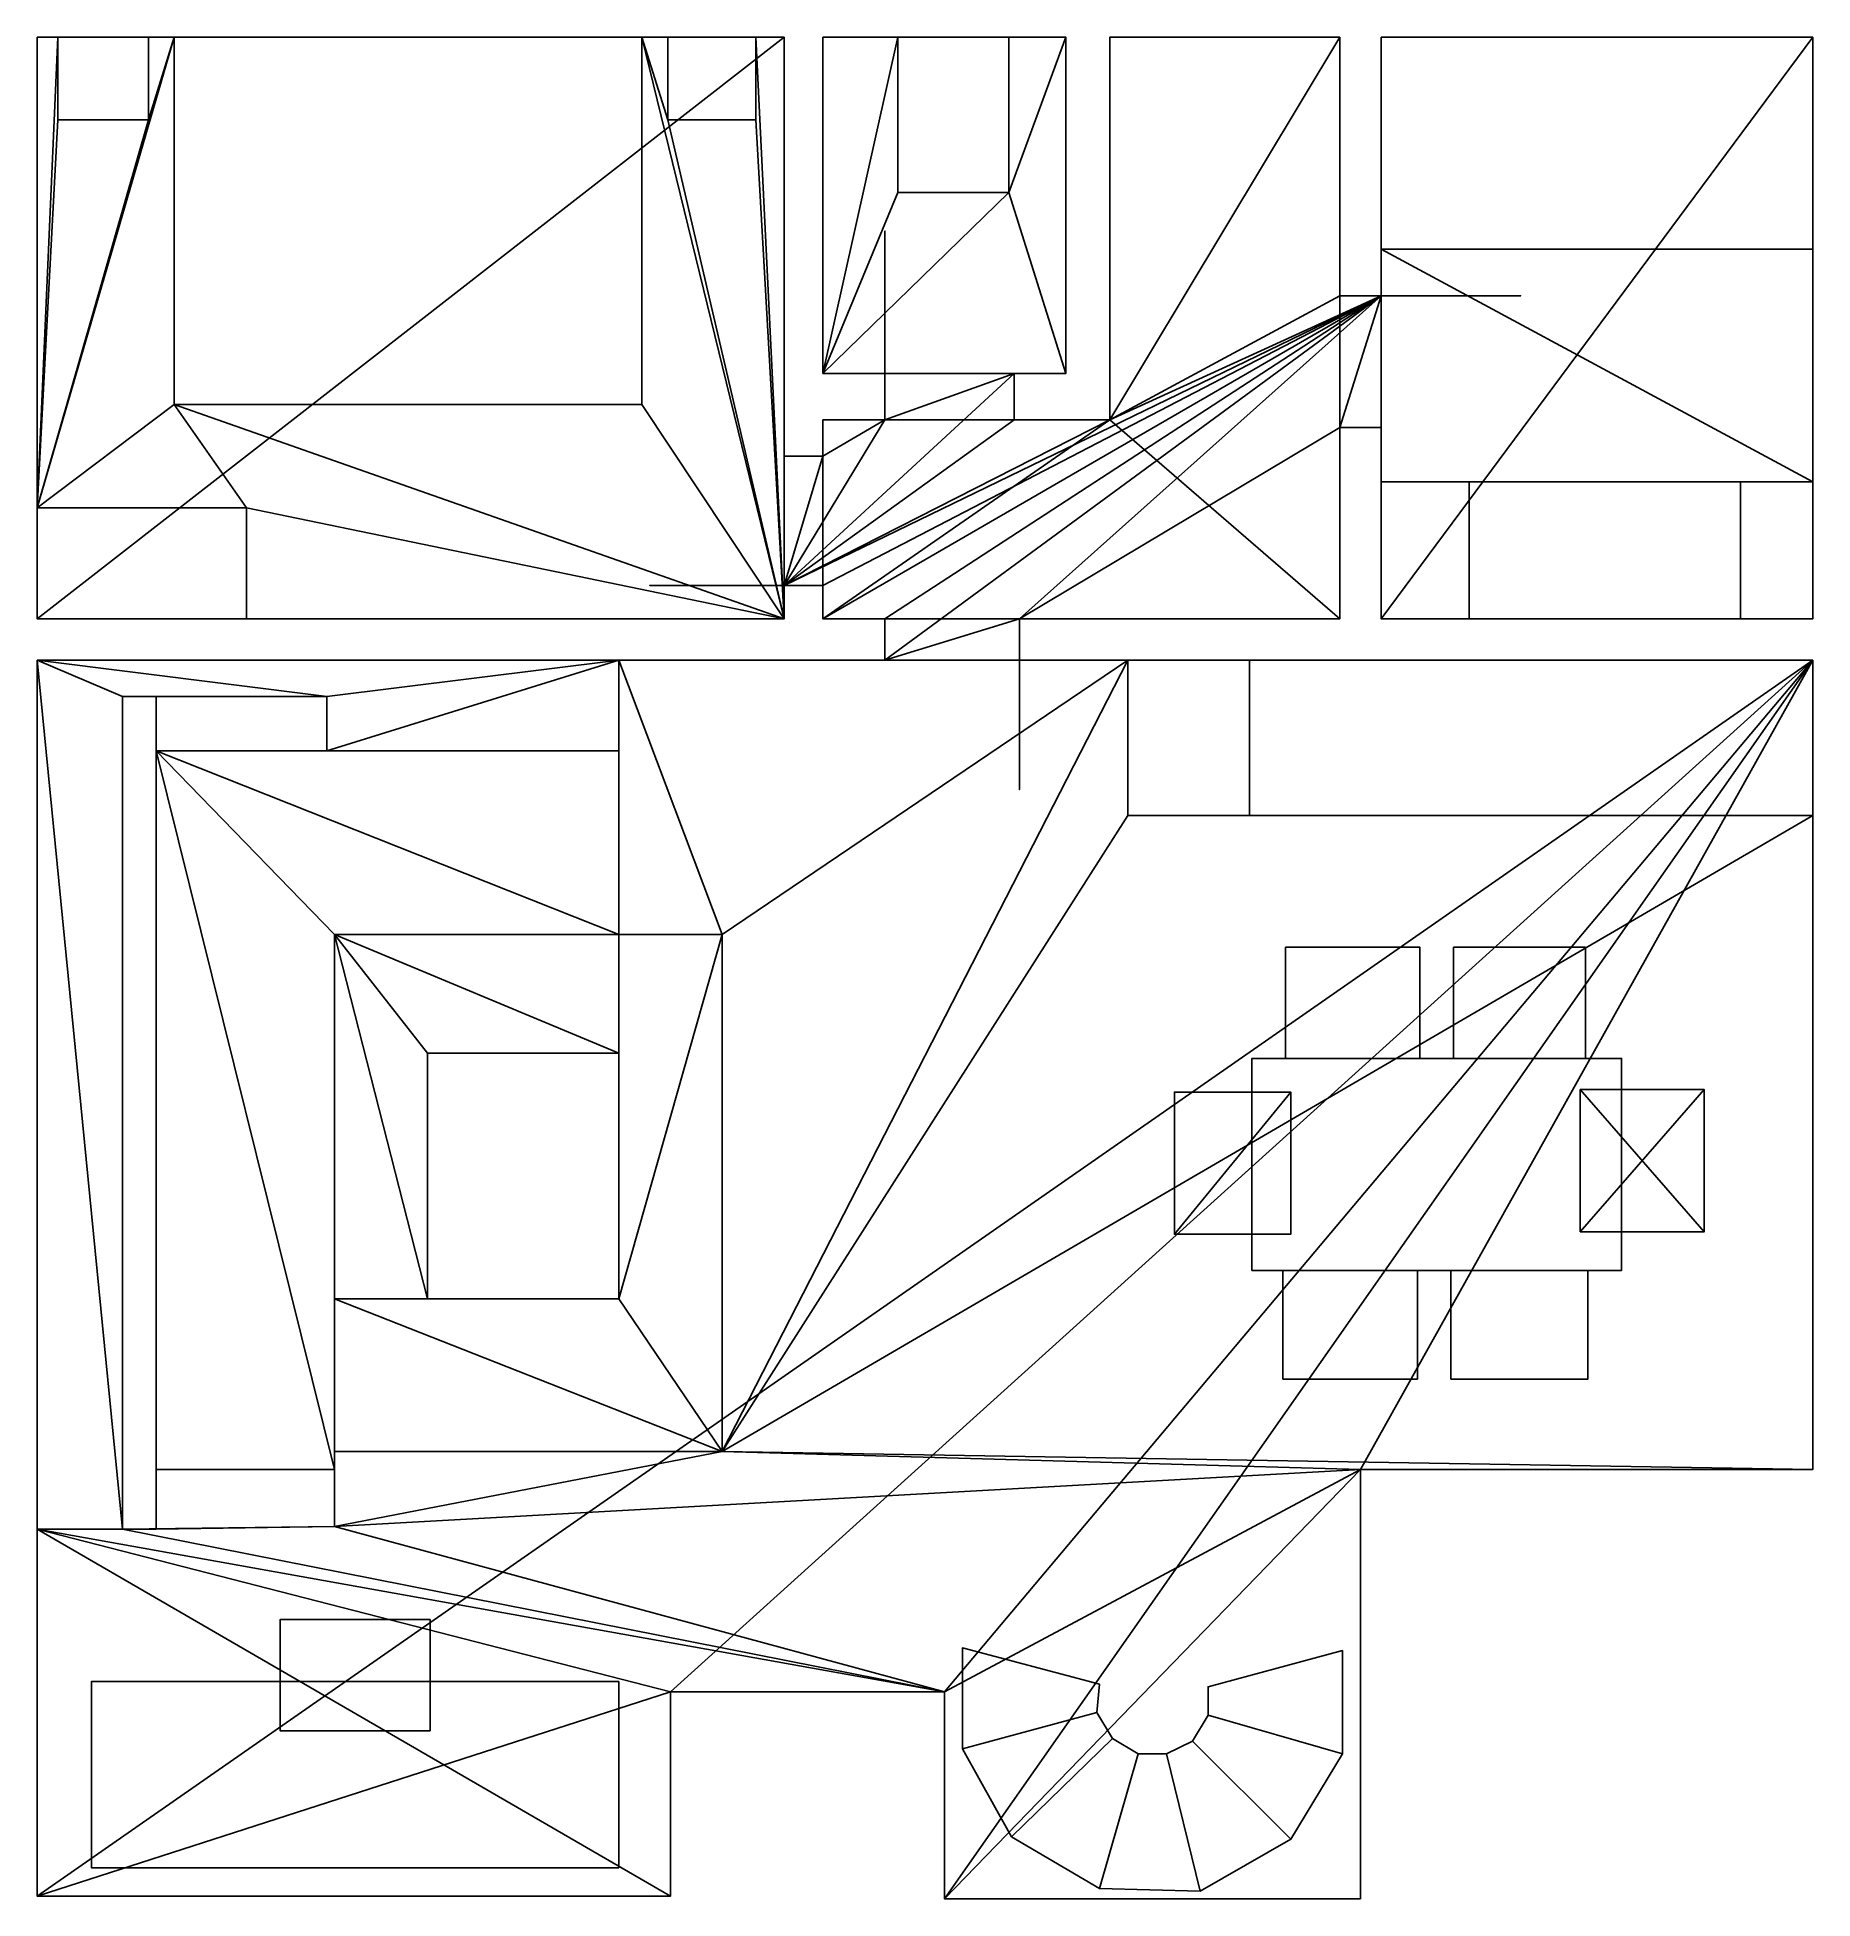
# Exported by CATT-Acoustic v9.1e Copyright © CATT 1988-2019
# Model space of a CAD drawing. Header units: metres. Extents: x 0.31 to 7.18, y 0.15 to 7.35.
import ezdxf

# ---------------------------------------------------------------- set-up
doc = ezdxf.new("R2010")
doc.units = ezdxf.units.M

msp = doc.modelspace()

# ---------------------------------------------------------------- linework, layer by layer
at = {"layer": 'CATTEXP', "color": 41}
for points in [[(0.84, 7.35), (0.84, 5.93), (0.31, 5.53)], [(0.74, 7.03), (0.84, 7.35), (0.31, 5.53)], [(0.39, 7.35), (0.39, 7.03), (0.31, 5.53)], [(0.31, 7.35), (0.39, 7.35), (0.31, 5.53)], [(0.74, 7.35), (0.84, 7.35), (0.74, 7.03)], [(2.65, 7.35), (2.75, 7.03), (3.2, 5.1)], [(2.75, 7.35), (2.75, 7.03), (2.65, 7.35)], [(2.65, 5.93), (2.65, 7.35), (3.2, 5.1)], [(3.09, 7.35), (3.2, 7.35), (3.2, 5.1)], [(3.09, 7.03), (3.09, 7.35), (3.2, 5.1)], [(0.39, 7.03), (0.74, 7.03), (0.31, 5.53)], [(2.75, 7.03), (3.09, 7.03), (3.2, 5.1)], [(0.31, 5.53), (0.84, 5.93), (1.12, 5.53)], [(0.84, 5.93), (2.65, 5.93), (3.2, 5.1)], [(1.12, 5.53), (0.84, 5.93), (3.2, 5.1)], [(1.12, 5.1), (1.12, 5.53), (3.2, 5.1)]]:
    msp.add_3dface(points, dxfattribs=at)
at = {"layer": 'CATTEXP', "color": 253}
for points in [[(0.31, 7.35, 1.87), (0.31, 5.53, 1.8), (0.31, 5.1, 1.8)], [(0.31, 5.53), (0.31, 5.53, 1.8), (0.31, 7.35, 1.87)], [(0.31, 7.35), (0.31, 5.53), (0.31, 7.35, 1.87)], [(0.31, 5.1, 1.87), (0.31, 7.35, 1.87), (0.31, 5.1, 1.8)], [(7.18, 7.35), (7.18, 7.35, 1.87), (7.18, 5.1, 1.87)], [(7.18, 5.63, 0.83), (7.18, 7.35), (7.18, 5.1, 1.87)], [(7.18, 5.63), (7.18, 7.35), (7.18, 5.63, 0.83)], [(0.31, 5.96, 0.95), (0.31, 5.96, 1.55), (0.31, 6.56, 1.55), (0.31, 6.56, 0.95)], [(7.18, 6.42, 0.95), (7.18, 6.42, 1.55), (7.18, 5.82, 1.55), (7.18, 5.82, 0.95)], [(7.18, 5.1, 0.83), (7.18, 5.63, 0.83), (7.18, 5.1, 1.87)], [(0.31, 0.16, 1.87), (0.31, 4.94, 1.87), (0.31, 4.94)], [(0.31, 0.16), (0.31, 0.16, 1.87), (0.31, 4.94)], [(7.18, 4.34, 0.9), (7.18, 4.94, 0.9), (7.18, 4.94, 1.87)], [(7.18, 1.81), (7.18, 4.34, 0.9), (7.18, 4.94, 1.87)], [(7.18, 1.81, 1.87), (7.18, 1.81), (7.18, 4.94, 1.87)], [(0.31, 3.91, 0.95), (0.31, 3.91, 1.55), (0.31, 4.51, 1.55), (0.31, 4.51, 0.95)], [(7.18, 3.93, 1.55), (7.18, 3.93, 0.95), (7.18, 4.53, 0.95), (7.18, 4.53, 1.55)], [(7.18, 4.34), (7.18, 4.34, 0.9), (7.18, 1.81)], [(2.76, 0.16, 1.87), (0.31, 0.16, 1.87), (0.31, 0.16)], [(2.76, 0.16), (2.76, 0.16, 1.87), (0.31, 0.16)], [(0.66, 0.16, 1.5), (0.66, 0.16, 0.5), (2.43, 0.16, 0.5), (2.43, 0.16, 1.5)]]:
    msp.add_3dface(points, dxfattribs=at)
at = {"layer": 'CATTEXP', "color": 40}
for points in [[(0.31, 7.35, 1.87), (0.31, 5.53, 1.8), (0.31, 5.1, 1.8)], [(0.31, 5.53), (0.31, 5.53, 1.8), (0.31, 7.35, 1.87)], [(0.31, 7.35), (0.31, 5.53), (0.31, 7.35, 1.87)], [(0.31, 5.1, 1.87), (0.31, 7.35, 1.87), (0.31, 5.1, 1.8)], [(0.31, 7.35, 1.87), (3.2, 7.35, 1.87), (3.09, 7.35, 0.4)], [(0.39, 7.35, 0.4), (0.31, 7.35, 1.87), (3.09, 7.35, 0.4)], [(0.31, 7.35), (0.31, 7.35, 1.87), (0.39, 7.35, 0.4)], [(0.39, 7.35), (0.31, 7.35), (0.39, 7.35, 0.4)], [(0.31, 5.1, 1.87), (3.2, 5.1, 1.87), (3.2, 7.35, 1.87)], [(0.31, 7.35, 1.87), (0.31, 5.1, 1.87), (3.2, 7.35, 1.87)], [(0.84, 7.35, 0.3), (0.74, 7.35, 0.4), (2.75, 7.35, 0.4)], [(0.74, 7.35), (0.74, 7.35, 0.4), (0.84, 7.35, 0.3)], [(0.84, 7.35), (0.74, 7.35), (0.84, 7.35, 0.3)], [(2.65, 7.35, 0.3), (0.84, 7.35, 0.3), (2.75, 7.35, 0.4)], [(2.65, 7.35), (2.65, 7.35, 0.3), (2.75, 7.35, 0.4)], [(2.75, 7.35), (2.65, 7.35), (2.75, 7.35, 0.4)], [(3.09, 7.35, 0.4), (3.2, 7.35, 1.87), (3.2, 7.35)], [(3.09, 7.35), (3.09, 7.35, 0.4), (3.2, 7.35)], [(3.2, 7.35, 1.87), (3.2, 5.1, 1.87), (3.2, 5.23, 1.57)], [(3.2, 5.73, 1.57), (3.2, 7.35, 1.87), (3.2, 5.23, 1.57)], [(3.2, 7.35), (3.2, 7.35, 1.87), (3.2, 5.73, 1.57)], [(3.2, 5.73), (3.2, 7.35), (3.2, 5.73, 1.57)], [(3.35, 7.35, 1.87), (3.35, 6.05, 1.87), (4.29, 6.05, 1.87), (4.29, 7.35, 1.87)], [(4.46, 7.35, 1.87), (4.46, 7.35), (4.46, 5.87)], [(4.46, 5.87, 1.87), (4.46, 7.35, 1.87), (4.46, 5.87)], [(4.46, 7.35, 1.87), (4.65, 7.35, 1.57), (4.65, 7.35)], [(5.17, 7.35, 1.57), (4.65, 7.35, 1.57), (4.46, 7.35, 1.87)], [(5.35, 7.35, 1.87), (5.17, 7.35, 1.57), (4.46, 7.35, 1.87)], [(4.46, 7.35), (4.46, 7.35, 1.87), (4.65, 7.35)], [(4.46, 5.87, 1.87), (5.35, 5.1, 1.87), (5.35, 7.35, 1.87)], [(4.46, 7.35, 1.87), (4.46, 5.87, 1.87), (5.35, 7.35, 1.87)], [(5.17, 7.35), (5.17, 7.35, 1.57), (5.35, 7.35, 1.87)], [(5.35, 7.35), (5.17, 7.35), (5.35, 7.35, 1.87)], [(5.35, 6.35, 1.57), (5.35, 7.35, 1.87), (5.35, 5.1, 1.87)], [(5.35, 7.35), (5.35, 7.35, 1.87), (5.35, 6.35, 1.57)], [(5.35, 6.35), (5.35, 7.35), (5.35, 6.35, 1.57)], [(5.51, 5.1, 1.87), (7.18, 5.1, 1.87), (7.18, 7.35, 1.87)], [(5.51, 7.35, 1.87), (5.51, 5.1, 1.87), (7.18, 7.35, 1.87)], [(5.35, 5.84, 1.57), (5.35, 6.35, 1.57), (5.35, 5.1, 1.87)], [(3.35, 5.87, 1.87), (3.59, 5.87, 1.57), (3.59, 5.87)], [(4.09, 5.87, 1.57), (3.59, 5.87, 1.57), (3.35, 5.87, 1.87)], [(4.46, 5.87, 1.87), (4.09, 5.87, 1.57), (3.35, 5.87, 1.87)], [(3.35, 5.87), (3.35, 5.87, 1.87), (3.59, 5.87)], [(3.35, 5.87, 1.87), (3.35, 5.73, 1.57), (3.35, 5.1, 1.87)], [(3.35, 5.73), (3.35, 5.73, 1.57), (3.35, 5.87, 1.87)], [(3.35, 5.87), (3.35, 5.73), (3.35, 5.87, 1.87)], [(3.35, 5.1, 1.87), (5.35, 5.1, 1.87), (4.46, 5.87, 1.87)], [(3.35, 5.87, 1.87), (3.35, 5.1, 1.87), (4.46, 5.87, 1.87)], [(4.09, 5.87), (4.09, 5.87, 1.57), (4.46, 5.87, 1.87)], [(4.46, 5.87), (4.09, 5.87), (4.46, 5.87, 1.87)], [(5.35, 5.84), (5.35, 5.84, 1.57), (5.35, 5.1, 1.87)], [(5.35, 5.1), (5.35, 5.84), (5.35, 5.1, 1.87)], [(3.35, 5.73, 1.57), (3.35, 5.23, 1.57), (3.35, 5.1, 1.87)], [(3.2, 5.1, 1.87), (3.2, 5.1), (3.2, 5.23)], [(3.2, 5.23, 1.57), (3.2, 5.1, 1.87), (3.2, 5.23)], [(3.35, 5.1, 1.87), (3.35, 5.23, 1.57), (3.35, 5.23)], [(3.35, 5.1), (3.35, 5.1, 1.87), (3.35, 5.23)], [(0.31, 5.1, 1.8), (1.12, 5.1, 1.8), (3.2, 5.1, 1.87)], [(0.31, 5.1, 1.87), (0.31, 5.1, 1.8), (3.2, 5.1, 1.87)], [(3.2, 5.1, 1.87), (1.12, 5.1, 1.8), (1.12, 5.1)], [(3.2, 5.1), (3.2, 5.1, 1.87), (1.12, 5.1)], [(3.59, 5.1, 1.58), (3.35, 5.1, 1.87), (3.35, 5.1)], [(5.35, 5.1, 1.87), (3.35, 5.1, 1.87), (3.59, 5.1, 1.58)], [(3.59, 5.1), (3.59, 5.1, 1.58), (3.35, 5.1)], [(4.11, 5.1, 1.58), (5.35, 5.1, 1.87), (3.59, 5.1, 1.58)], [(5.35, 5.1), (5.35, 5.1, 1.87), (4.11, 5.1, 1.58)], [(4.11, 5.1), (5.35, 5.1), (4.11, 5.1, 1.58)], [(0.31, 4.94, 1.87), (7.18, 4.94, 1.87), (4.11, 4.94, 1.58)], [(3.59, 4.94, 1.58), (0.31, 4.94, 1.87), (4.11, 4.94, 1.58)], [(0.31, 4.94), (0.31, 4.94, 1.87), (3.59, 4.94, 1.58)], [(3.59, 4.94), (0.31, 4.94), (3.59, 4.94, 1.58)], [(0.31, 0.16, 1.87), (0.31, 4.94, 1.87), (0.31, 4.94)], [(0.31, 0.16), (0.31, 0.16, 1.87), (0.31, 4.94)], [(0.31, 0.16, 1.87), (2.76, 0.95, 1.87), (7.18, 4.94, 1.87)], [(0.31, 4.94, 1.87), (0.31, 0.16, 1.87), (7.18, 4.94, 1.87)], [(2.76, 0.95, 1.87), (3.82, 0.95, 1.87), (7.18, 4.94, 1.87)], [(3.82, 0.15, 1.87), (5.43, 1.81, 1.87), (7.18, 4.94, 1.87)], [(3.82, 0.95, 1.87), (3.82, 0.15, 1.87), (7.18, 4.94, 1.87)], [(4.11, 4.94, 1.58), (7.18, 4.94, 1.87), (7.18, 4.94, 0.9)], [(4.53, 4.94, 0.9), (4.11, 4.94, 1.58), (7.18, 4.94, 0.9)], [(4.11, 4.94), (4.11, 4.94, 1.58), (4.53, 4.94, 0.9)], [(4.53, 4.94), (4.11, 4.94), (4.53, 4.94, 0.9)], [(5.43, 1.81, 1.87), (7.18, 1.81, 1.87), (7.18, 4.94, 1.87)], [(7.18, 4.34, 0.9), (7.18, 4.94, 0.9), (7.18, 4.94, 1.87)], [(7.18, 1.81), (7.18, 4.34, 0.9), (7.18, 4.94, 1.87)], [(7.18, 1.81, 1.87), (7.18, 1.81), (7.18, 4.94, 1.87)], [(7.18, 4.34), (7.18, 4.34, 0.9), (7.18, 1.81)], [(5.43, 0.15, 1.87), (5.43, 1.81, 1.87), (3.82, 0.15, 1.87)], [(7.18, 1.81, 1.87), (5.43, 1.81, 1.87), (5.43, 1.81)], [(7.18, 1.81), (7.18, 1.81, 1.87), (5.43, 1.81)], [(5.43, 1.81), (5.43, 1.81, 1.87), (5.43, 0.15, 1.87)], [(5.43, 0.15), (5.43, 1.81), (5.43, 0.15, 1.87)], [(2.76, 0.16, 1.87), (2.76, 0.95, 1.87), (0.31, 0.16, 1.87)], [(3.82, 0.95), (3.82, 0.95, 1.87), (2.76, 0.95, 1.87)], [(2.76, 0.95), (3.82, 0.95), (2.76, 0.95, 1.87)], [(2.76, 0.95), (2.76, 0.95, 1.87), (2.76, 0.16, 1.87)], [(2.76, 0.16), (2.76, 0.95), (2.76, 0.16, 1.87)], [(3.82, 0.95, 1.87), (3.82, 0.95), (3.82, 0.15)], [(3.82, 0.15, 1.87), (3.82, 0.95, 1.87), (3.82, 0.15)], [(2.76, 0.16, 1.87), (0.31, 0.16, 1.87), (0.31, 0.16)], [(2.76, 0.16), (2.76, 0.16, 1.87), (0.31, 0.16)], [(5.43, 0.15), (5.43, 0.15, 1.87), (3.82, 0.15, 1.87), (3.82, 0.15)]]:
    msp.add_3dface(points, dxfattribs=at)
at = {"layer": 'CATTEXP', "color": 3}
for points in [[(0.31, 7.35, 1.87), (3.2, 7.35, 1.87), (3.09, 7.35, 0.4)], [(0.39, 7.35, 0.4), (0.31, 7.35, 1.87), (3.09, 7.35, 0.4)], [(0.31, 7.35), (0.31, 7.35, 1.87), (0.39, 7.35, 0.4)], [(0.39, 7.35), (0.31, 7.35), (0.39, 7.35, 0.4)], [(0.84, 7.35, 0.3), (0.74, 7.35, 0.4), (2.75, 7.35, 0.4)], [(0.74, 7.35), (0.74, 7.35, 0.4), (0.84, 7.35, 0.3)], [(0.84, 7.35), (0.74, 7.35), (0.84, 7.35, 0.3)], [(2.65, 7.35, 0.3), (0.84, 7.35, 0.3), (2.75, 7.35, 0.4)], [(2.2, 7.35, 1.47), (2.2, 7.35, 0.97), (1.2, 7.35, 0.97), (1.2, 7.35, 1.47)], [(2.65, 7.35), (2.65, 7.35, 0.3), (2.75, 7.35, 0.4)], [(2.75, 7.35), (2.65, 7.35), (2.75, 7.35, 0.4)], [(3.09, 7.35, 0.4), (3.2, 7.35, 1.87), (3.2, 7.35)], [(3.09, 7.35), (3.09, 7.35, 0.4), (3.2, 7.35)], [(0.31, 4.94, 1.87), (7.18, 4.94, 1.87), (4.11, 4.94, 1.58)], [(3.59, 4.94, 1.58), (0.31, 4.94, 1.87), (4.11, 4.94, 1.58)], [(0.31, 4.94), (0.31, 4.94, 1.87), (3.59, 4.94, 1.58)], [(3.59, 4.94), (0.31, 4.94), (3.59, 4.94, 1.58)], [(1.4, 4.94, 1.06), (1.4, 4.94, 1.56), (2.4, 4.94, 1.56), (2.4, 4.94, 1.06)], [(4.11, 4.94, 1.58), (7.18, 4.94, 1.87), (7.18, 4.94, 0.9)], [(4.53, 4.94, 0.9), (4.11, 4.94, 1.58), (7.18, 4.94, 0.9)], [(4.11, 4.94), (4.11, 4.94, 1.58), (4.53, 4.94, 0.9)], [(4.53, 4.94), (4.11, 4.94), (4.53, 4.94, 0.9)], [(0.31, 2.96, 1.54), (0.31, 2.96, 1.04), (0.31, 1.96, 1.04), (0.31, 1.96, 1.54)]]:
    msp.add_3dface(points, dxfattribs=at)
at = {"layer": 'CATTEXP', "color": 151}
for points in [[(0.39, 7.35, 0.4), (0.39, 7.03, 0.4), (0.39, 7.03), (0.39, 7.35)], [(0.74, 7.03, 0.4), (0.39, 7.03, 0.4), (0.39, 7.35, 0.4), (0.74, 7.35, 0.4)], [(0.74, 7.03, 0.4), (0.74, 7.35, 0.4), (0.74, 7.35), (0.74, 7.03)], [(2.75, 7.35, 0.4), (2.75, 7.03, 0.4), (2.75, 7.03), (2.75, 7.35)], [(3.09, 7.03, 0.4), (2.75, 7.03, 0.4), (2.75, 7.35, 0.4), (3.09, 7.35, 0.4)], [(3.09, 7.03, 0.4), (3.09, 7.35, 0.4), (3.09, 7.35), (3.09, 7.03)], [(0.39, 7.03, 0.4), (0.74, 7.03, 0.4), (0.74, 7.03), (0.39, 7.03)], [(2.75, 7.03, 0.4), (3.09, 7.03, 0.4), (3.09, 7.03), (2.75, 7.03)], [(5.35, 6.35), (5.35, 6.35, 1.57), (5.51, 6.35, 1.57), (5.51, 6.35)], [(5.35, 6.35, 1.57), (5.35, 5.84, 1.57), (5.51, 5.84, 1.57), (5.51, 6.35, 1.57)], [(3.59, 6.05, 1.57), (3.59, 6.05), (3.59, 5.87), (3.59, 5.87, 1.57)], [(3.59, 5.87, 1.57), (4.09, 5.87, 1.57), (4.09, 6.05, 1.57), (3.59, 6.05, 1.57)], [(4.09, 5.87), (4.09, 6.05), (4.09, 6.05, 1.57), (4.09, 5.87, 1.57)], [(5.51, 5.84), (5.51, 5.84, 1.57), (5.35, 5.84, 1.57), (5.35, 5.84)], [(3.2, 5.73), (3.2, 5.73, 1.57), (3.35, 5.73, 1.57), (3.35, 5.73)], [(3.2, 5.73, 1.57), (3.2, 5.23, 1.57), (3.35, 5.23, 1.57), (3.35, 5.73, 1.57)], [(7.18, 5.63), (7.18, 5.63, 0.83), (5.51, 5.63, 0.83)], [(5.51, 5.63), (7.18, 5.63), (5.51, 5.63, 0.83)], [(5.85, 5.1, 0.83), (5.51, 5.1, 0.83), (5.51, 5.63, 0.83), (5.85, 5.63, 0.83)], [(6.9, 5.63, 0.83), (7.18, 5.63, 0.83), (7.18, 5.1, 0.83), (6.9, 5.1, 0.83)], [(1.12, 5.53, 1.8), (0.31, 5.53, 1.8), (0.31, 5.53), (1.12, 5.53)], [(1.12, 5.53, 1.8), (1.12, 5.1, 1.8), (0.31, 5.1, 1.8), (0.31, 5.53, 1.8)], [(1.12, 5.1, 1.8), (1.12, 5.53, 1.8), (1.12, 5.53), (1.12, 5.1)], [(3.35, 5.23), (3.35, 5.23, 1.57), (3.2, 5.23, 1.57), (3.2, 5.23)], [(3.59, 4.94, 1.58), (3.59, 5.1, 1.58), (3.59, 5.1), (3.59, 4.94)], [(3.59, 4.94, 1.58), (4.11, 4.94, 1.58), (4.11, 5.1, 1.58), (3.59, 5.1, 1.58)], [(4.11, 4.94), (4.11, 5.1), (4.11, 5.1, 1.58), (4.11, 4.94, 1.58)], [(4.53, 4.94), (4.53, 4.94, 0.9), (4.53, 4.34, 0.9), (4.53, 4.34)], [(5, 4.34, 0.9), (4.53, 4.34, 0.9), (4.53, 4.94, 0.9), (5, 4.94, 0.9)], [(7.18, 4.34), (4.53, 4.34), (4.53, 4.34, 0.9)], [(7.18, 4.34, 0.9), (7.18, 4.34), (4.53, 4.34, 0.9)], [(5.14, 3.83, 0.91), (5.14, 3.83, 0.46), (5.66, 3.83, 0.46), (5.66, 3.83, 0.91)], [(5.66, 3.83, 0.91), (5.66, 3.83, 0.46), (5.14, 3.83, 0.46), (5.14, 3.83, 0.91)], [(5.66, 3.83, 0.46), (5.14, 3.83, 0.46), (5.14, 3.4, 0.46), (5.66, 3.4, 0.46)], [(5.66, 3.4, 0.46), (5.14, 3.4, 0.46), (5.14, 3.83, 0.46), (5.66, 3.83, 0.46)], [(5.79, 3.83, 0.91), (5.79, 3.83, 0.46), (6.3, 3.83, 0.46), (6.3, 3.83, 0.91)], [(6.3, 3.83, 0.91), (6.3, 3.83, 0.46), (5.79, 3.83, 0.46), (5.79, 3.83, 0.91)], [(6.3, 3.83, 0.46), (5.79, 3.83, 0.46), (5.79, 3.4, 0.46), (6.3, 3.4, 0.46)], [(6.3, 3.4, 0.46), (5.79, 3.4, 0.46), (5.79, 3.83, 0.46), (6.3, 3.83, 0.46)], [(1.82, 3.42, 0.45), (2.56, 3.42, 0.45), (2.56, 2.47, 0.45), (1.82, 2.47, 0.45)], [(1.82, 3.42, 0.45), (1.82, 2.47, 0.45), (1.82, 2.47), (1.82, 3.42)], [(2.56, 3.42, 0.45), (1.82, 3.42, 0.45), (1.82, 3.42), (2.56, 3.42)], [(2.56, 2.47, 0.45), (2.56, 3.42, 0.45), (2.56, 3.42), (2.56, 2.47)], [(5.01, 2.58, 0.9), (6.44, 2.58, 0.9), (6.44, 3.4, 0.9), (5.01, 3.4, 0.9)], [(5.01, 3.4, 0.9), (6.44, 3.4, 0.9), (6.44, 2.58, 0.9), (5.01, 2.58, 0.9)], [(4.71, 2.72, 0.46), (5.16, 2.72, 0.46), (5.16, 3.27, 0.46)], [(4.71, 3.27, 0.46), (4.71, 2.72, 0.46), (5.16, 3.27, 0.46)], [(4.71, 2.72, 0.46), (4.71, 3.27, 0.46), (5.16, 3.27, 0.46)], [(5.16, 2.72, 0.46), (4.71, 2.72, 0.46), (5.16, 3.27, 0.46)], [(4.71, 2.72, 0.46), (4.71, 3.27, 0.46), (4.71, 3.27, 0.91)], [(4.71, 2.72, 0.91), (4.71, 2.72, 0.46), (4.71, 3.27, 0.91)], [(4.71, 3.27, 0.46), (4.71, 2.72, 0.46), (4.71, 2.72, 0.91)], [(4.71, 3.27, 0.91), (4.71, 3.27, 0.46), (4.71, 2.72, 0.91)], [(6.76, 3.28, 0.46), (6.28, 3.28, 0.46), (6.28, 2.73, 0.46)], [(6.76, 2.73, 0.46), (6.76, 3.28, 0.46), (6.28, 2.73, 0.46)], [(6.28, 3.28, 0.46), (6.76, 3.28, 0.46), (6.76, 2.73, 0.46)], [(6.28, 2.73, 0.46), (6.28, 3.28, 0.46), (6.76, 2.73, 0.46)], [(6.76, 2.73, 0.91), (6.76, 3.28, 0.91), (6.76, 3.28, 0.46)], [(6.76, 2.73, 0.46), (6.76, 2.73, 0.91), (6.76, 3.28, 0.46)], [(6.76, 2.73, 0.91), (6.76, 2.73, 0.46), (6.76, 3.28, 0.46)], [(6.76, 3.28, 0.91), (6.76, 2.73, 0.91), (6.76, 3.28, 0.46)], [(5.13, 2.16, 0.46), (5.65, 2.16, 0.46), (5.65, 2.58, 0.46), (5.13, 2.58, 0.46)], [(5.13, 2.58, 0.46), (5.65, 2.58, 0.46), (5.65, 2.16, 0.46), (5.13, 2.16, 0.46)], [(5.78, 2.16, 0.46), (6.31, 2.16, 0.46), (6.31, 2.58, 0.46), (5.78, 2.58, 0.46)], [(5.78, 2.58, 0.46), (6.31, 2.58, 0.46), (6.31, 2.16, 0.46), (5.78, 2.16, 0.46)], [(1.82, 2.47, 0.45), (2.56, 2.47, 0.45), (2.56, 2.47), (1.82, 2.47)], [(5.13, 2.16, 0.46), (5.13, 2.16, 0.91), (5.65, 2.16, 0.91), (5.65, 2.16, 0.46)], [(5.65, 2.16, 0.46), (5.65, 2.16, 0.91), (5.13, 2.16, 0.91), (5.13, 2.16, 0.46)], [(6.31, 2.16, 0.91), (6.31, 2.16, 0.46), (5.78, 2.16, 0.46), (5.78, 2.16, 0.91)], [(5.78, 2.16, 0.91), (5.78, 2.16, 0.46), (6.31, 2.16, 0.46), (6.31, 2.16, 0.91)], [(1.25, 1.23, 0.91), (1.25, 1.23, 0.46), (1.83, 1.23, 0.46), (1.83, 1.23, 0.91)], [(1.83, 1.23, 0.91), (1.83, 1.23, 0.46), (1.25, 1.23, 0.46), (1.25, 1.23, 0.91)], [(1.83, 1.23, 0.46), (1.25, 1.23, 0.46), (1.25, 0.8, 0.46), (1.83, 0.8, 0.46)], [(1.83, 0.8, 0.46), (1.25, 0.8, 0.46), (1.25, 1.23, 0.46), (1.83, 1.23, 0.46)], [(3.89, 0.73, 1.4), (3.89, 1.12, 1.4), (4.42, 0.98, 1.4), (4.41, 0.87, 1.4)], [(4.41, 0.87, 1.4), (4.42, 0.98, 1.4), (3.89, 1.12, 1.4), (3.89, 0.73, 1.4)], [(5.36, 1.11, 0.2), (5.36, 0.71, 0.2), (4.84, 0.86, 0.2), (4.84, 0.97, 0.2)], [(4.84, 0.97, 0.2), (4.84, 0.86, 0.2), (5.36, 0.71, 0.2), (5.36, 1.11, 0.2)], [(0.52, 0.99, 0.75), (0.52, 0.27, 0.75), (2.56, 0.27, 0.75), (2.56, 0.99, 0.75)], [(2.56, 0.99, 0.75), (2.56, 0.27, 0.75), (0.52, 0.27, 0.75), (0.52, 0.99, 0.75)], [(4.08, 0.39, 1.2), (3.89, 0.73, 1.2), (4.41, 0.87, 1.2), (4.47, 0.77, 1.2)], [(4.47, 0.77, 1.2), (4.41, 0.87, 1.2), (3.89, 0.73, 1.2), (4.08, 0.39, 1.2)], [(5.36, 0.71, 0.4), (5.16, 0.38, 0.4), (4.78, 0.76, 0.4), (4.84, 0.86, 0.4)], [(4.84, 0.86, 0.4), (4.78, 0.76, 0.4), (5.16, 0.38, 0.4), (5.36, 0.71, 0.4)], [(4.42, 0.19, 1), (4.08, 0.39, 1), (4.47, 0.77, 1), (4.57, 0.71, 1)], [(4.57, 0.71, 1), (4.47, 0.77, 1), (4.08, 0.39, 1), (4.42, 0.19, 1)], [(5.16, 0.38, 0.6), (4.81, 0.18, 0.6), (4.68, 0.71, 0.6), (4.78, 0.76, 0.6)], [(4.78, 0.76, 0.6), (4.68, 0.71, 0.6), (4.81, 0.18, 0.6), (5.16, 0.38, 0.6)], [(4.81, 0.18, 0.8), (4.42, 0.19, 0.8), (4.57, 0.71, 0.8), (4.68, 0.71, 0.8)], [(4.68, 0.71, 0.8), (4.57, 0.71, 0.8), (4.42, 0.19, 0.8), (4.81, 0.18, 0.8)]]:
    msp.add_3dface(points, dxfattribs=at)
at = {"layer": 'CATTEXP', "color": 252}
for points in [[(2.65, 5.93, 0.3), (0.84, 5.93, 0.3), (0.84, 7.35, 0.3), (2.65, 7.35, 0.3)], [(0.84, 7.35, 0.3), (0.84, 5.93, 0.3), (0.84, 5.93), (0.84, 7.35)], [(2.65, 5.93, 0.3), (2.65, 7.35, 0.3), (2.65, 7.35), (2.65, 5.93)], [(0.84, 5.93, 0.3), (2.65, 5.93, 0.3), (2.65, 5.93), (0.84, 5.93)]]:
    msp.add_3dface(points, dxfattribs=at)
at = {"layer": 'CATTEXP', "color": 254}
for points in [[(3.35, 6.05, 1.87), (3.35, 7.35, 1.87), (3.35, 7.35), (3.35, 6.05)], [(3.64, 7.35), (3.64, 6.75), (3.35, 6.05)], [(3.35, 7.35), (3.64, 7.35), (3.35, 6.05)], [(3.35, 7.35, 1.87), (4.29, 7.35, 1.87), (4.07, 7.35, 0.45)], [(3.64, 7.35, 0.45), (3.35, 7.35, 1.87), (4.07, 7.35, 0.45)], [(3.35, 7.35), (3.35, 7.35, 1.87), (3.64, 7.35, 0.45)], [(3.64, 7.35), (3.35, 7.35), (3.64, 7.35, 0.45)], [(3.64, 7.35, 0.45), (3.64, 6.75, 0.45), (3.64, 6.75), (3.64, 7.35)], [(4.07, 6.75, 0.45), (3.64, 6.75, 0.45), (3.64, 7.35, 0.45), (4.07, 7.35, 0.45)], [(4.07, 6.75, 0.45), (4.07, 7.35, 0.45), (4.07, 7.35), (4.07, 6.75)], [(4.29, 7.35), (4.29, 6.05), (4.07, 6.75)], [(4.07, 7.35), (4.29, 7.35), (4.07, 6.75)], [(4.07, 7.35, 0.45), (4.29, 7.35, 1.87), (4.29, 7.35)], [(4.07, 7.35), (4.07, 7.35, 0.45), (4.29, 7.35)], [(4.29, 7.35), (4.29, 7.35, 1.87), (4.29, 6.05, 1.87), (4.29, 6.05)], [(5.51, 7.35, 1.87), (5.51, 6.35, 1.57), (5.51, 5.1, 1.87)], [(5.51, 6.35), (5.51, 6.35, 1.57), (5.51, 7.35, 1.87)], [(5.51, 7.35), (5.51, 6.35), (5.51, 7.35, 1.87)], [(5.51, 6.53), (5.51, 7.35), (7.18, 7.35), (7.18, 6.53)], [(5.51, 7.35), (5.51, 7.35, 1.87), (7.18, 7.35, 1.87), (7.18, 7.35)], [(7.18, 7.35), (7.18, 7.35, 1.87), (7.18, 5.1, 1.87)], [(7.18, 5.63, 0.83), (7.18, 7.35), (7.18, 5.1, 1.87)], [(7.18, 5.63), (7.18, 7.35), (7.18, 5.63, 0.83)], [(4.07, 6.75), (4.29, 6.05), (3.35, 6.05)], [(3.64, 6.75), (4.07, 6.75), (3.35, 6.05)], [(3.64, 6.75, 0.45), (4.07, 6.75, 0.45), (4.07, 6.75), (3.64, 6.75)], [(5.51, 6.53, 0.5), (5.51, 6.53), (7.18, 6.53), (7.18, 6.53, 0.5)], [(7.18, 6.53, 0.5), (7.18, 6.53), (5.51, 6.53), (5.51, 6.53, 0.5)], [(7.18, 5.63), (5.51, 5.63), (5.51, 6.53)], [(7.18, 6.53), (7.18, 5.63), (5.51, 6.53)], [(5.51, 6.35, 1.57), (5.51, 5.84, 1.57), (5.51, 5.1, 1.87)], [(3.35, 6.05, 1.87), (3.59, 6.05, 1.57), (4.29, 6.05, 1.87)], [(3.59, 6.05), (3.59, 6.05, 1.57), (3.35, 6.05, 1.87)], [(3.35, 6.05), (3.59, 6.05), (3.35, 6.05, 1.87)], [(3.59, 6.05, 1.57), (4.09, 6.05, 1.57), (4.29, 6.05, 1.87)], [(4.29, 6.05, 1.87), (4.09, 6.05, 1.57), (4.09, 6.05)], [(4.29, 6.05), (4.29, 6.05, 1.87), (4.09, 6.05)], [(5.51, 5.63, 0.83), (5.51, 5.84, 1.57), (5.51, 5.84)], [(5.51, 5.1, 1.87), (5.51, 5.84, 1.57), (5.51, 5.63, 0.83)], [(5.51, 5.63), (5.51, 5.63, 0.83), (5.51, 5.84)], [(5.51, 5.1, 0.83), (5.51, 5.1, 1.87), (5.51, 5.63, 0.83)], [(7.18, 5.1, 0.83), (7.18, 5.63, 0.83), (7.18, 5.1, 1.87)], [(7.18, 5.1, 0.83), (7.18, 5.1, 1.87), (5.51, 5.1, 1.87)], [(5.51, 5.1, 0.83), (7.18, 5.1, 0.83), (5.51, 5.1, 1.87)]]:
    msp.add_3dface(points, dxfattribs=at)
at = {"layer": 'CATTEXP', "color": 71}
for points in [[(5.35, 7.35), (5.35, 6.35), (4.46, 5.87)], [(4.46, 7.35), (5.35, 7.35), (4.46, 5.87)], [(3.2, 5.23), (4.46, 5.87), (5.51, 6.35)], [(3.35, 5.23), (3.2, 5.23), (5.51, 6.35)], [(3.35, 5.1), (3.35, 5.23), (5.51, 6.35)], [(3.59, 5.1), (3.35, 5.1), (5.51, 6.35)], [(3.59, 4.94), (3.59, 5.1), (5.51, 6.35)], [(4.11, 5.1), (3.59, 4.94), (5.51, 6.35)], [(5.35, 5.84), (4.11, 5.1), (5.51, 6.35)], [(4.46, 5.87), (5.35, 6.35), (5.51, 6.35)], [(5.51, 5.84), (5.35, 5.84), (5.51, 6.35)], [(4.09, 6.05), (4.09, 5.87), (3.2, 5.23)], [(3.59, 5.87), (4.09, 6.05), (3.2, 5.23)], [(3.59, 6.05), (4.09, 6.05), (3.59, 5.87)], [(4.09, 5.87), (4.46, 5.87), (3.2, 5.23)], [(3.35, 5.73), (3.59, 5.87), (3.2, 5.23)], [(3.35, 5.87), (3.59, 5.87), (3.35, 5.73)], [(5.35, 5.1), (4.11, 5.1), (5.35, 5.84)], [(3.2, 5.73), (3.35, 5.73), (3.2, 5.23)], [(4.11, 4.94), (3.59, 4.94), (4.11, 5.1)]]:
    msp.add_3dface(points, dxfattribs=at)
at = {"layer": 'CATTEXP', "color": 111}
for points in [[(4.65, 7.35), (4.65, 7.35, 1.57), (5.17, 7.35, 1.57), (5.17, 7.35)], [(3.59, 6.6, 1.57), (3.59, 6.6), (3.59, 6.05), (3.59, 6.05, 1.57)], [(3.59, 6.05, 1.57), (3.59, 6.05), (3.59, 6.6), (3.59, 6.6, 1.57)], [(5.51, 6.35), (5.51, 6.35, 1.57), (6.05, 6.35, 1.57), (6.05, 6.35)], [(6.05, 6.35), (6.05, 6.35, 1.57), (5.51, 6.35, 1.57), (5.51, 6.35)], [(3.2, 5.23), (3.2, 5.23, 1.57), (2.68, 5.23, 1.57), (2.68, 5.23)], [(2.68, 5.23), (2.68, 5.23, 1.57), (3.2, 5.23, 1.57), (3.2, 5.23)], [(4.11, 4.44), (4.11, 4.94), (4.11, 4.94, 1.58), (4.11, 4.44, 1.58)], [(4.11, 4.44, 1.58), (4.11, 4.94, 1.58), (4.11, 4.94), (4.11, 4.44)]]:
    msp.add_3dface(points, dxfattribs=at)
at = {"layer": 'CATTEXP', "color": 31}
for points in [[(5.85, 5.63, 0.83), (6.9, 5.63, 0.83), (6.9, 5.1, 0.83), (5.85, 5.1, 0.83)], [(5, 4.94, 0.9), (7.18, 4.94, 0.9), (7.18, 4.34, 0.9), (5, 4.34, 0.9)]]:
    msp.add_3dface(points, dxfattribs=at)
at = {"layer": 'CATTEXP', "color": 231}
for points in [[(0.64, 1.58), (0.31, 1.58), (0.31, 4.94)], [(0.64, 4.8), (0.64, 1.58), (0.31, 4.94)], [(1.43, 4.8), (0.64, 4.8), (0.31, 4.94)], [(2.56, 4.94), (1.43, 4.8), (0.31, 4.94)], [(1.43, 4.59), (1.43, 4.8), (2.56, 4.94)], [(2.56, 4.59), (1.43, 4.59), (2.56, 4.94)], [(2.56, 4.94), (4.53, 4.94), (2.96, 3.88)], [(2.56, 3.88), (2.56, 4.94), (2.96, 3.88)], [(4.53, 4.94), (4.53, 4.34), (2.96, 1.88)], [(2.96, 3.88), (4.53, 4.94), (2.96, 1.88)], [(7.18, 4.34), (7.18, 1.81), (2.96, 1.88)], [(4.53, 4.34), (7.18, 4.34), (2.96, 1.88)], [(2.96, 1.88), (5.43, 1.81), (1.46, 1.59)], [(1.46, 1.88), (2.96, 1.88), (1.46, 1.59)], [(7.18, 1.81), (5.43, 1.81), (2.96, 1.88)], [(5.43, 1.81), (3.82, 0.95), (1.46, 1.59)], [(3.82, 0.15), (3.82, 0.95), (5.43, 1.81)], [(5.43, 0.15), (3.82, 0.15), (5.43, 1.81)], [(1.46, 1.59), (3.82, 0.95), (0.64, 1.58)], [(2.76, 0.16), (0.31, 0.16), (0.31, 1.58)], [(2.76, 0.95), (2.76, 0.16), (0.31, 1.58)], [(3.82, 0.95), (2.76, 0.95), (0.31, 1.58)], [(0.64, 1.58), (3.82, 0.95), (0.31, 1.58)]]:
    msp.add_3dface(points, dxfattribs=at)
at = {"layer": 'CATTEXP', "color": 5}
for points in [[(0.64, 1.58), (0.64, 4.8), (0.64, 4.8, 0.75), (0.64, 1.58, 0.75)], [(0.64, 4.8), (1.43, 4.8), (1.43, 4.8, 0.55)], [(0.77, 4.8, 0.55), (0.64, 4.8), (1.43, 4.8, 0.55)], [(0.64, 4.8, 0.75), (0.64, 4.8), (0.77, 4.8, 0.55)], [(0.77, 4.8, 0.75), (0.64, 4.8, 0.75), (0.77, 4.8, 0.55)], [(0.77, 4.8, 0.75), (0.77, 1.58, 0.75), (0.64, 1.58, 0.75), (0.64, 4.8, 0.75)], [(0.77, 1.58, 0.75), (0.77, 4.8, 0.75), (0.77, 4.8, 0.55)], [(0.77, 1.58, 0.55), (0.77, 1.58, 0.75), (0.77, 4.8, 0.55)], [(0.77, 4.59, 0.55), (0.77, 4.8, 0.55), (1.43, 4.8, 0.55), (1.43, 4.59, 0.55)], [(1.43, 4.8), (1.43, 4.59), (1.43, 4.59, 0.55)], [(1.43, 4.8, 0.55), (1.43, 4.8), (1.43, 4.59, 0.55)], [(1.46, 1.81, 0.35), (0.77, 1.81, 0.35), (0.77, 4.59, 0.35)], [(1.46, 3.88, 0.35), (1.46, 1.81, 0.35), (0.77, 4.59, 0.35)], [(2.56, 3.88, 0.35), (1.46, 3.88, 0.35), (0.77, 4.59, 0.35)], [(2.56, 4.59, 0.35), (2.56, 3.88, 0.35), (0.77, 4.59, 0.35)], [(0.77, 1.81, 0.35), (0.77, 1.81, 0.55), (0.77, 4.59, 0.55)], [(0.77, 4.59, 0.35), (0.77, 1.81, 0.35), (0.77, 4.59, 0.55)], [(0.77, 4.59, 0.55), (1.43, 4.59, 0.55), (1.43, 4.59, 0.35), (0.77, 4.59, 0.35)], [(2.56, 4.59, 0.35), (1.43, 4.59, 0.35), (1.43, 4.59), (2.56, 4.59)], [(2.56, 3.88, 0.35), (2.56, 4.59, 0.35), (2.56, 4.59), (2.56, 3.88)], [(1.46, 3.88), (1.46, 1.59), (1.46, 1.81, 0.35)], [(1.46, 3.88, 0.35), (1.46, 3.88), (1.46, 1.81, 0.35)], [(1.46, 3.88, 0.35), (2.56, 3.88, 0.35), (2.56, 3.88), (1.46, 3.88)], [(1.46, 1.81, 0.55), (1.46, 1.59, 0.55), (0.77, 1.58, 0.55), (0.77, 1.81, 0.55)], [(1.46, 1.81, 0.55), (0.77, 1.81, 0.55), (0.77, 1.81, 0.35), (1.46, 1.81, 0.35)], [(1.46, 1.81, 0.35), (1.46, 1.59), (1.46, 1.59, 0.55)], [(1.46, 1.81, 0.55), (1.46, 1.81, 0.35), (1.46, 1.59, 0.55)], [(1.46, 1.59), (0.64, 1.58), (0.64, 1.58, 0.75)], [(1.46, 1.59, 0.55), (1.46, 1.59), (0.64, 1.58, 0.75)], [(0.77, 1.58, 0.55), (1.46, 1.59, 0.55), (0.64, 1.58, 0.75)], [(0.77, 1.58, 0.75), (0.77, 1.58, 0.55), (0.64, 1.58, 0.75)]]:
    msp.add_3dface(points, dxfattribs=at)
at = {"layer": 'CATTEXP', "color": 21}
for points in [[(1.82, 2.47), (1.46, 2.47), (1.46, 3.88)], [(1.82, 3.42), (1.82, 2.47), (1.46, 3.88)], [(2.56, 3.42), (1.82, 3.42), (1.46, 3.88)], [(2.56, 3.88), (2.56, 3.42), (1.46, 3.88)], [(2.96, 3.88), (2.96, 1.88), (2.56, 2.47)], [(2.56, 3.88), (2.96, 3.88), (2.56, 2.47)], [(2.96, 1.88), (1.46, 1.88), (1.46, 2.47)], [(2.56, 2.47), (2.96, 1.88), (1.46, 2.47)]]:
    msp.add_3dface(points, dxfattribs=at)

doc.saveas('drawing.dxf')
